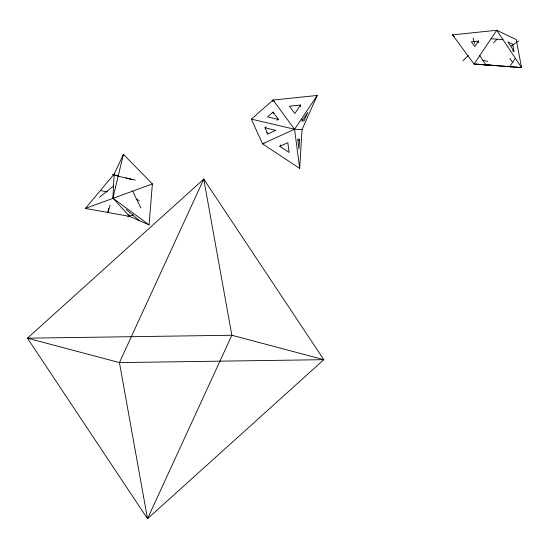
<?xml version="1.0" encoding="UTF-8"?>
<svg xmlns="http://www.w3.org/2000/svg" width="549" height="549" viewBox="0 0 549 549"><rect width="100%" height="100%" fill="white"/><g stroke="black" fill="none" stroke-linecap="round" stroke-linejoin="round"><path stroke-width="0.82" d="M108.661 211.839L108.832 208.627M299.562 139.22L298.979 148.916L297.702 139.13L299.562 139.22L298.656 140.619M299.685 168.406L302.005 129.605L317.219 95.457L273.025 100.042L251.387 119.133L262.504 143.811L299.685 168.406L294.559 129.255L273.025 100.042L272.318 101.551M149.047 224.905L152.389 183.915L123.415 154.351L114.185 174.026L85.37 208.428L129.564 216.361L149.047 224.905L112.895 198.127L114.185 174.026L114.768 175.625M512.416 45.883L512.677 44.249L507.818 41.923L514.015 51.249L512.361 50.906M123.415 154.351L112.895 198.127L129.564 216.361L128.988 214.762M107.467 212.394L110.177 205.257M279.812 146.322L287.827 142.685L289.11 152.471L279.812 146.322L280.717 144.915M300.509 105.051L294.84 113.499L289.453 106.197L300.509 105.051L300.674 106.719M317.219 95.457L294.559 129.255L262.504 143.811L264.117 143.234M302.087 120.89L307.749 112.442L303.947 120.979L302.087 120.89L301.916 119.222M515.353 58.256L509.685 66.71L511.544 66.793M493.537 42.939L497.017 39.164M462.917 60.74L468.215 55.6M278.384 119.421L272.997 112.12L267.589 116.889L278.384 119.421L276.971 120.306M99.451 197.249L113.54 186.077M511.16 46.041L518.688 40.928M264.961 127.835L275.749 130.367L267.74 134.004L264.961 127.835L266.375 126.949M85.37 208.428L152.389 183.915M127.766 216.78L133.297 214.796M452.554 34.861L496.749 30.277L516.211 39.562L521.55 67.582L474.089 64.082L452.554 34.861L454.332 36.673M485.604 64.775L488.136 64.576M479.881 64.35L474.089 64.082L496.749 30.277L521.55 67.582L496.859 65.633M302.005 129.605L294.559 129.255L251.387 119.133M491.087 38.725L502.953 39.603M482.214 64.528L491.54 65.214M482.386 64.494L487.491 64.899M489.193 65.029L495.157 65.503M475.949 64.164L485.954 64.954L479.757 55.627M100.975 190.675L107.522 191.848M135.274 180.079L118.152 176.243L116.168 175.131M482.852 60.294L487.752 61.433M508.168 66.182L509.801 66.559M112.387 174.452L117.96 175.893M125.92 177.951L131.492 179.393M136.179 199.246L139.178 200.563M126.098 209.382L139.309 220.636M273.025 100.042L274.205 101.249M509.87 58.249L512.519 62.483M272.997 112.12L273.855 113.533M266.876 132.583L267.74 134.004M132.645 191.025L140.846 207.961M473.06 37.977L474.576 43.467M478.351 41.154L478.714 42.774M512.677 44.249L514.015 51.249M203.761 179.132L119.435 362.594L147.509 518.723L323.821 359.677L203.761 179.132L27.45 338.177L147.509 518.723L231.836 335.254L203.761 179.132M478.454 41.079L474.816 46.507L471.358 41.82L478.454 41.079M231.836 335.254L27.45 338.177L119.435 362.594L323.821 359.677L231.836 335.254"/></g></svg>
